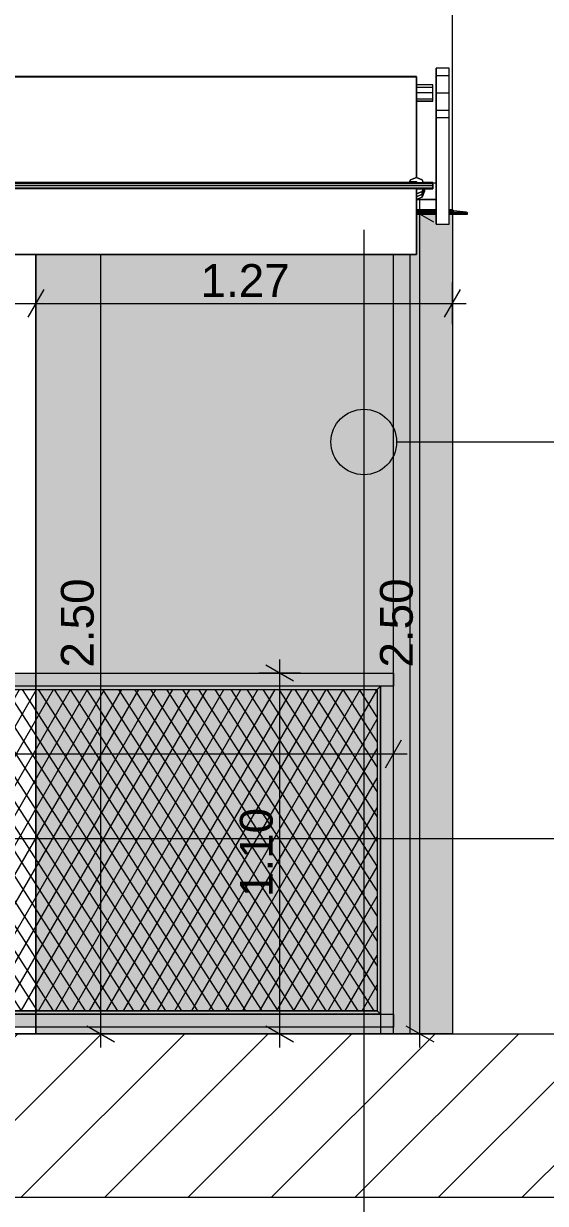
# Model space of a CAD drawing. Header units: millimetres. Extents: x 475616349 to 476941521, y 4620115302 to 4621446928.
# Drawn here: x 476752554 to 476754145, y 4620519103 to 4620522702 of the extents above; entities that cross this region are included whole.
import ezdxf

# ---------------------------------------------------------------- set-up
doc = ezdxf.new("R2010")
doc.units = ezdxf.units.MM
doc.header["$MEASUREMENT"] = 0
doc.set_wipeout_variables(frame=1)
doc.linetypes.add('Wipeout_Contour', pattern=[1000, 0, -1000])
for name, color, linetype, lineweight in [('2D Drafting - General_Pen_No__7_Pen_No__250', 7, 'Continuous', 0), ('2D Drafting - General_Pen_No__7_Pen_No__7', 7, 'Continuous', 0), ('New_2D Drafting - General_Pen_No__30_Pen_No__9_Pen_No__9_Pen_No__253', 252, 'Continuous', 0), ('New_2D Drafting - General_Pen_No__30_Pen_No__9_Pen_No__9_Pen_No__255', 255, 'Continuous', 0), ('New_2D Drafting - General_Pen_No__30_Pen_No__9_Pen_No__9_Pen_No__7', 7, 'Continuous', 0), ('New_2D Drafting - General_Pen_No__4', 7, 'Continuous', 0), ('New_2D Drafting - General_Pen_No__7', 7, 'Continuous', 0), ('New_Interior - Furniture _Pen_No__250', 7, 'Continuous', 0), ('New_zoma_Pen_No__4', 7, 'Continuous', 0), ('New_zoma_Pen_No__7', 7, 'Continuous', 0), ('Structural - Bearing_Pen_No__250', 7, 'Continuous', 0), ('zoma_Pen_No__142', 142, 'Continuous', 0), ('zoma_Pen_No__5_Pen_No__142', 142, 'Continuous', 0), ('zoma_Pen_No__5_Pen_No__5_Pen_No__142', 142, 'Continuous', 0)]:
    doc.layers.add(name, color=color, linetype=linetype, lineweight=lineweight)
for name, color, linetype in [('New_Interior - Furniture', 7, 'Continuous'), ('New_zoma', 7, 'Continuous'), ('zoma', 7, 'Continuous'), ('zoma_Pen_No__5', 7, 'Continuous')]:
    doc.layers.add(name, color=color, linetype=linetype)
doc.styles.add('GENERATED_STYLE_1', font='arial.ttf')
doc.styles.add('GENERATED_STYLE_2', font='arial.ttf')
doc.dimstyles.new('GENERATED_STYLE__1', dxfattribs={"dimtxt": 200, "dimasz": 64.421331, "dimexe": 0.18, "dimexo": 3, "dimgap": 0.09, "dimtad": 1, "dimtih": 1, "dimtoh": 1, "dimlfac": 0.001, "dimzin": 0, "dimdsep": 46, "dimtxsty": 'GENERATED_STYLE_2', "dimblk": 'ARROWHEAD_2', "dimblk1": 'ARROWHEAD_2', "dimblk2": 'ARROWHEAD_2', "dimcen": 0.09, "dimclrd": 142, "dimclre": 142, "dimclrt": 142, "dimadec": 0, "dimazin": 0, "dimtfac": 1, "dimtdec": 4, "dimtmove": 0, "dimatfit": 3, "dimfxl": 1, "dimtolj": 1, "dimtzin": 0, "dimarcsym": 0})
doc.dimstyles.new('GENERATED_STYLE__18', dxfattribs={"dimtxt": 100, "dimasz": 64.421331, "dimexe": 0.18, "dimexo": 3, "dimgap": 0.09, "dimtad": 1, "dimtih": 1, "dimtoh": 1, "dimlfac": 0.001, "dimzin": 0, "dimdsep": 46, "dimtxsty": 'GENERATED_STYLE_1', "dimblk": 'ARROWHEAD_2', "dimblk1": 'ARROWHEAD_2', "dimblk2": 'ARROWHEAD_2', "dimcen": 0.09, "dimclrd": 7, "dimclre": 7, "dimclrt": 7, "dimadec": 0, "dimazin": 0, "dimtfac": 1, "dimtdec": 4, "dimtmove": 0, "dimatfit": 3, "dimfxl": 1, "dimtolj": 1, "dimtzin": 0, "dimarcsym": 0})
doc.dimstyles.new('GENERATED_STYLE__19', dxfattribs={"dimtxt": 100, "dimasz": 64.421331, "dimexe": 0.18, "dimexo": 3, "dimgap": 0.09, "dimtad": 1, "dimlfac": 0.001, "dimzin": 0, "dimdsep": 46, "dimtxsty": 'GENERATED_STYLE_1', "dimblk": 'ARROWHEAD_2', "dimblk1": 'ARROWHEAD_2', "dimblk2": 'ARROWHEAD_2', "dimcen": 0.09, "dimclrd": 7, "dimclre": 7, "dimclrt": 7, "dimadec": 0, "dimazin": 0, "dimtfac": 1, "dimtdec": 4, "dimtmove": 0, "dimatfit": 3, "dimfxl": 1, "dimtolj": 1, "dimtzin": 0, "dimarcsym": 0})

# ---------------------------------------------------------------- blocks, each defined once
blk = doc.blocks.new('*D205', base_point=(476577134.1, 4620325125.7))
at = {"layer": 'zoma_Pen_No__142', "color": 142, "linetype": 'Continuous', "lineweight": 0, "transparency": 16777216}
for p, q in [((476746692, 4620517278.6), (476746692, 4620517405.8)), ((476753591.7, 4620517278.6), (476753591.7, 4620517405.8)), ((476746716.5, 4620517384.6), (476746667.6, 4620517299.8)), ((476753567.2, 4620517299.8), (476753616.1, 4620517384.6)), ((476746692, 4620517342.2), (476753591.7, 4620517342.2)), ((476753591.7, 4620517342.2), (476753633.1, 4620517342.2))]:
    blk.add_line(p, q, dxfattribs=at)
at = {"layer": 'zoma_Pen_No__142', "color": 142, "lineweight": 0, "transparency": 16777216, "insert": (476749875.8, 4620517382.2), "char_height": 200, "attachment_point": 7, "style": 'GENERATED_STYLE_2'}
blk.add_mtext('\\A1;{\\pql;\\fArial CYR|b0|i0|c204|p34;6.90}', dxfattribs=at)
blk = doc.blocks.new('ARROWHEAD_2')
at = {"color": 0, "linetype": 'Continuous', "lineweight": 0}
for p, q in [((-0.378, -0.655), (0.378, 0.655)), ((0, 0), (-1, 0))]:
    blk.add_line(p, q, dxfattribs=at)
blk = doc.blocks.new('*D242', base_point=(476577134.1, 4620325125.7))
at = {"layer": 'zoma_Pen_No__142', "color": 142, "linetype": 'Continuous', "lineweight": 0, "transparency": 16777216}
for p, q in [((476746916.5, 4620517760.5), (476746867.6, 4620517675.7)), ((476746892, 4620517654.5), (476746892, 4620517781.6)), ((476753416.5, 4620517760.5), (476753367.6, 4620517675.7)), ((476753392, 4620517654.5), (476753392, 4620517781.6)), ((476746892, 4620517718.1), (476753392, 4620517718.1))]:
    blk.add_line(p, q, dxfattribs=at)
at = {"layer": 'zoma_Pen_No__142', "color": 142, "lineweight": 0, "transparency": 16777216, "char_height": 200, "attachment_point": 7, "style": 'GENERATED_STYLE_2'}
for s, insert in [('\\A1;{\\pql;\\fArial CYR|b0|i0|c204|p34;6.50}', (476749876, 4620517758.1)), ('\\A1;{\\pql;\\fArial CYR|b0|i0|c204|p34;0.40}', (476752835.4, 4620517758.1))]:
    blk.add_mtext(s, dxfattribs=dict(at, insert=insert))
blk = doc.blocks.new('*D243', base_point=(476577134.1, 4620325125.7))
at = {"layer": 'zoma_Pen_No__142', "color": 142, "linetype": 'Continuous', "lineweight": 0, "transparency": 16777216}
for p, q in [((476753416.5, 4620517760.5), (476753367.6, 4620517675.7)), ((476753392, 4620517654.5), (476753392, 4620517781.6)), ((476753767.6, 4620517675.7), (476753816.5, 4620517760.5)), ((476753792, 4620517654.5), (476753792, 4620517781.6)), ((476753392, 4620517718.1), (476753792, 4620517718.1)), ((476753792, 4620517718.1), (476753833.5, 4620517718.1))]:
    blk.add_line(p, q, dxfattribs=at)
blk = doc.blocks.new('*D1017', base_point=(476577134.1, 4620325125.7))
at = {"layer": 'New_zoma_Pen_No__4', "color": 7, "linetype": 'Continuous', "lineweight": 0, "transparency": 16777216}
for p, q in [((476753762.4, 4620522120.4), (476753762.4, 4620522161.9)), ((476753826, 4620522120.4), (476753698.8, 4620522120.4)), ((476753804.8, 4620522095.9), (476753720, 4620522144.9)), ((476753762.4, 4620519620.4), (476753762.4, 4620522120.4)), ((476753720, 4620519644.8), (476753804.8, 4620519595.9)), ((476753826, 4620519620.4), (476753698.8, 4620519620.4)), ((476753762.4, 4620519578.9), (476753762.4, 4620519620.4))]:
    blk.add_line(p, q, dxfattribs=at)
at = {"layer": 'New_zoma_Pen_No__7', "color": 7, "lineweight": 0, "transparency": 16777216, "insert": (476753742.4, 4620520737.4), "char_height": 100, "attachment_point": 7, "rotation": 90, "style": 'GENERATED_STYLE_1'}
blk.add_mtext('\\A1;{\\pql;\\fArial|b0|i0|c0|p34;2.50}', dxfattribs=at)
blk = doc.blocks.new('*D1018', base_point=(476577134.1, 4620325125.7))
at = {"layer": 'New_zoma_Pen_No__4', "color": 7, "linetype": 'Continuous', "lineweight": 0, "transparency": 16777216}
for p, q in [((476752789.6, 4620522120.4), (476752789.6, 4620522161.9)), ((476752853.1, 4620522120.4), (476752726, 4620522120.4)), ((476752831.9, 4620522095.9), (476752747.2, 4620522144.9)), ((476752789.6, 4620519620.3), (476752789.6, 4620522120.4)), ((476752747.2, 4620519644.7), (476752831.9, 4620519595.8)), ((476752853.1, 4620519620.3), (476752726, 4620519620.3)), ((476752789.6, 4620519578.8), (476752789.6, 4620519620.3))]:
    blk.add_line(p, q, dxfattribs=at)
at = {"layer": 'New_zoma_Pen_No__7', "color": 7, "lineweight": 0, "transparency": 16777216, "insert": (476752769.6, 4620520737.3), "char_height": 100, "attachment_point": 7, "rotation": 89.9998, "style": 'GENERATED_STYLE_1'}
blk.add_mtext('\\A1;{\\pql;\\fArial|b0|i0|c0|p34;2.50}', dxfattribs=at)
blk = doc.blocks.new('*D1053', base_point=(476577134.1, 4620325125.7))
at = {"layer": 'New_zoma_Pen_No__4', "color": 7, "linetype": 'Continuous', "lineweight": 0, "transparency": 16777216}
for p, q in [((476750991.6, 4620521784.5), (476750991.6, 4620521911.6)), ((476752591.6, 4620521784.5), (476752591.6, 4620521911.6)), ((476751016.1, 4620521890.4), (476750967.1, 4620521805.7)), ((476752616.1, 4620521890.4), (476752567.1, 4620521805.7)), ((476750991.6, 4620521848), (476752591.6, 4620521848))]:
    blk.add_line(p, q, dxfattribs=at)
at = {"layer": 'New_zoma_Pen_No__7', "color": 7, "lineweight": 0, "transparency": 16777216, "insert": (476751658.6, 4620521868), "char_height": 100, "attachment_point": 7, "style": 'GENERATED_STYLE_1'}
blk.add_mtext('\\A1;{\\pql;\\fArial|b0|i0|c0|p34;1.60}', dxfattribs=at)
blk = doc.blocks.new('*D1054', base_point=(476577134.1, 4620325125.7))
at = {"layer": 'New_zoma_Pen_No__4', "color": 7, "linetype": 'Continuous', "lineweight": 0, "transparency": 16777216}
for p, q in [((476752591.6, 4620521784.5), (476752591.6, 4620521911.6)), ((476753862.2, 4620521784.5), (476753862.2, 4620521911.6)), ((476752616.1, 4620521890.4), (476752567.1, 4620521805.7)), ((476753837.7, 4620521805.7), (476753886.7, 4620521890.4)), ((476752591.6, 4620521848), (476753862.2, 4620521848)), ((476753862.2, 4620521848), (476753903.6, 4620521848))]:
    blk.add_line(p, q, dxfattribs=at)
at = {"layer": 'New_zoma_Pen_No__7', "color": 7, "lineweight": 0, "transparency": 16777216, "insert": (476753093.9, 4620521868), "char_height": 100, "attachment_point": 7, "style": 'GENERATED_STYLE_1'}
blk.add_mtext('\\A1;{\\pql;\\fArial|b0|i0|c0|p34;1.27}', dxfattribs=at)
blk = doc.blocks.new('Line_61', base_point=(476740820.3, 4620520216.4))
at = {"layer": 'zoma_Pen_No__5_Pen_No__142', "color": 142, "linetype": 'Continuous', "lineweight": 0}
blk.add_line((476740920.3, 4620520216.4), (476762940.3, 4620520216.4), dxfattribs=at)
blk = doc.blocks.new('Line_64', base_point=(476753591.7, 4620521425.5))
at = {"layer": 'zoma_Pen_No__5_Pen_No__142', "linetype": 'Continuous', "lineweight": 0}
blk.add_hatch(color=142, dxfattribs=at).paths.add_polyline_path([(476753491.7, 4620521425.5), (476753499.3, 4620521387.2), (476753521, 4620521354.8), (476753553.4, 4620521333.1), (476753591.7, 4620521325.5), (476753629.9, 4620521333.1), (476753662.4, 4620521354.8), (476753684.1, 4620521387.2), (476753691.7, 4620521425.5), (476753684.1, 4620521463.7), (476753662.4, 4620521496.2), (476753629.9, 4620521517.9), (476753591.7, 4620521525.5), (476753553.4, 4620521517.9), (476753521, 4620521496.2), (476753499.3, 4620521463.7)])
at = {"layer": 'zoma_Pen_No__5_Pen_No__142', "color": 142, "linetype": 'Continuous', "lineweight": 0}
blk.add_line((476753691.7, 4620521425.5), (476762910.6, 4620521425.5), dxfattribs=at)
blk.add_circle((476753591.7, 4620521425.5), 100, dxfattribs=at)
blk = doc.blocks.new('*D2215', base_point=(476577134.1, 4620325125.7))
at = {"layer": 'New_zoma_Pen_No__4', "color": 7, "linetype": 'Continuous', "lineweight": 0, "transparency": 16777216}
for p, q in [((476753377.6, 4620520695.9), (476753292.8, 4620520744.8)), ((476753335.2, 4620520720.4), (476753335.2, 4620520761.8)), ((476753398.8, 4620520720.4), (476753271.6, 4620520720.4)), ((476753335.2, 4620519620.4), (476753335.2, 4620520720.4)), ((476753292.8, 4620519644.8), (476753377.6, 4620519595.9)), ((476753398.8, 4620519620.4), (476753271.6, 4620519620.4)), ((476753335.2, 4620519578.9), (476753335.2, 4620519620.4))]:
    blk.add_line(p, q, dxfattribs=at)
at = {"layer": 'New_zoma_Pen_No__7', "color": 7, "lineweight": 0, "transparency": 16777216, "insert": (476753315.2, 4620520037.3), "char_height": 100, "attachment_point": 7, "rotation": 90, "style": 'GENERATED_STYLE_1'}
blk.add_mtext('\\A1;{\\pql;\\fArial|b0|i0|c0|p34;1.10}', dxfattribs=at)
blk = doc.blocks.new('*D2236', base_point=(476577134.1, 4620325125.7))
at = {"layer": 'New_zoma_Pen_No__4', "color": 7, "linetype": 'Continuous', "lineweight": 0, "transparency": 16777216}
for p, q in [((476746942.4, 4620520410.6), (476746942.4, 4620520537.7)), ((476753682.3, 4620520410.6), (476753682.3, 4620520537.7)), ((476746966.9, 4620520516.5), (476746917.9, 4620520431.8)), ((476753657.9, 4620520431.8), (476753706.8, 4620520516.5)), ((476746900.9, 4620520474.1), (476746942.4, 4620520474.1)), ((476746942.4, 4620520474.1), (476753682.3, 4620520474.1)), ((476753682.3, 4620520474.1), (476753723.8, 4620520474.1))]:
    blk.add_line(p, q, dxfattribs=at)
at = {"layer": 'New_zoma_Pen_No__7', "color": 7, "lineweight": 0, "transparency": 16777216, "insert": (476750179.3, 4620520494.1), "char_height": 100, "attachment_point": 7, "style": 'GENERATED_STYLE_1'}
blk.add_mtext('\\A1;{\\pql;\\fArial|b0|i0|c0|p34;6.74}', dxfattribs=at)
blk = doc.blocks.new('*D2253', base_point=(476577134.1, 4620325125.7))
at = {"layer": 'New_zoma_Pen_No__4', "color": 7, "linetype": 'Continuous', "lineweight": 0, "transparency": 16777216}
for p, q in [((476751016.9, 4620528312.4), (476750968, 4620528227.7)), ((476750992.4, 4620528206.5), (476750992.4, 4620528333.6)), ((476752616.9, 4620528312.4), (476752568, 4620528227.7)), ((476752592.4, 4620528206.5), (476752592.4, 4620528333.6)), ((476750992.4, 4620528270), (476752592.4, 4620528270))]:
    blk.add_line(p, q, dxfattribs=at)
at = {"layer": 'New_zoma_Pen_No__7', "color": 7, "lineweight": 0, "transparency": 16777216, "insert": (476751659.4, 4620528290), "char_height": 100, "attachment_point": 7, "style": 'GENERATED_STYLE_1'}
blk.add_mtext('\\A1;{\\pql;\\fArial|b0|i0|c0|p34;1.60}', dxfattribs=at)
blk = doc.blocks.new('*D2254', base_point=(476577134.1, 4620325125.7))
at = {"layer": 'New_zoma_Pen_No__4', "color": 7, "linetype": 'Continuous', "lineweight": 0, "transparency": 16777216}
for p, q in [((476752616.9, 4620528312.4), (476752568, 4620528227.7)), ((476752592.4, 4620528206.5), (476752592.4, 4620528333.6)), ((476753837.3, 4620528227.7), (476753886.2, 4620528312.4)), ((476753861.7, 4620528206.5), (476753861.7, 4620528333.6)), ((476752592.4, 4620528270), (476753861.7, 4620528270)), ((476753861.7, 4620528270), (476753903.2, 4620528270))]:
    blk.add_line(p, q, dxfattribs=at)
at = {"layer": 'New_zoma_Pen_No__7', "color": 7, "lineweight": 0, "transparency": 16777216, "insert": (476753094.1, 4620528290), "char_height": 100, "attachment_point": 7, "style": 'GENERATED_STYLE_1'}
blk.add_mtext('\\A1;{\\pql;\\fArial|b0|i0|c0|p34;1.27}', dxfattribs=at)
blk = doc.blocks.new('*D2256', base_point=(476577134.1, 4620325125.7))
at = {"layer": 'New_zoma_Pen_No__4', "color": 7, "linetype": 'Continuous', "lineweight": 0, "transparency": 16777216}
for p, q in [((476751016.9, 4620525112.4), (476750968, 4620525027.7)), ((476750992.4, 4620525006.5), (476750992.4, 4620525133.6)), ((476752616.9, 4620525112.4), (476752568, 4620525027.7)), ((476752592.4, 4620525006.5), (476752592.4, 4620525133.6)), ((476750992.4, 4620525070), (476752592.4, 4620525070))]:
    blk.add_line(p, q, dxfattribs=at)
at = {"layer": 'New_zoma_Pen_No__7', "color": 7, "lineweight": 0, "transparency": 16777216, "insert": (476751659.4, 4620525090), "char_height": 100, "attachment_point": 7, "style": 'GENERATED_STYLE_1'}
blk.add_mtext('\\A1;{\\pql;\\fArial|b0|i0|c0|p34;1.60}', dxfattribs=at)
blk = doc.blocks.new('*D2257', base_point=(476577134.1, 4620325125.7))
at = {"layer": 'New_zoma_Pen_No__4', "color": 7, "linetype": 'Continuous', "lineweight": 0, "transparency": 16777216}
for p, q in [((476752616.9, 4620525112.4), (476752568, 4620525027.7)), ((476752592.4, 4620525006.5), (476752592.4, 4620525133.6)), ((476753837.3, 4620525027.7), (476753886.2, 4620525112.4)), ((476753861.7, 4620525006.5), (476753861.7, 4620525133.6)), ((476752592.4, 4620525070), (476753861.7, 4620525070)), ((476753861.7, 4620525070), (476753903.2, 4620525070))]:
    blk.add_line(p, q, dxfattribs=at)
at = {"layer": 'New_zoma_Pen_No__7', "color": 7, "lineweight": 0, "transparency": 16777216, "insert": (476753094.1, 4620525090), "char_height": 100, "attachment_point": 7, "style": 'GENERATED_STYLE_1'}
blk.add_mtext('\\A1;{\\pql;\\fArial|b0|i0|c0|p34;1.27}', dxfattribs=at)

msp = doc.modelspace()

# ---------------------------------------------------------------- hatches: boundary and pattern name
at = {"layer": '2D Drafting - General_Pen_No__7_Pen_No__7', "linetype": 'Continuous', "lineweight": 0}
h = msp.add_hatch(dxfattribs=at)
h.set_pattern_fill('MASONRY_BLOCK', style=0, pattern_type=2)
h.set_pattern_definition([(45, (476577134.07, 4620325125.74), (-127.27922, 127.27922), [])])
h.paths.add_polyline_path([(476705351.994, 4620519120.365), (476705351.994, 4620519620.361), (476763676.321, 4620519620.365), (476763676.321, 4620519120.365)])
at = {"layer": 'New_2D Drafting - General_Pen_No__30_Pen_No__9_Pen_No__9_Pen_No__253', "linetype": 'Continuous', "lineweight": 0}
msp.add_hatch(color=252, dxfattribs=at).paths.add_polyline_path([(476753861.751, 4620522120.412), (476753861.751, 4620519620.364), (476752592.108, 4620519620.364), (476752592.044, 4620522120.412)])
at = {"layer": 'New_2D Drafting - General_Pen_No__30_Pen_No__9_Pen_No__9_Pen_No__255', "linetype": 'Continuous', "lineweight": 0}
for points in [[(476753732.34, 4620522120.412), (476753732.34, 4620519620.364), (476753682.34, 4620519620.364), (476753682.34, 4620522120.412)], [(476746942.386, 4620520720.358), (476753682.34, 4620520720.358), (476753682.34, 4620520680.358), (476746942.386, 4620520680.358)], [(476753632.34, 4620520670.358), (476753642.34, 4620520680.358), (476751997.34, 4620520680.358), (476752007.34, 4620520670.358)], [(476753642.34, 4620520680.358), (476753632.34, 4620520670.358), (476753632.34, 4620519690.33), (476753642.34, 4620519680.33)], [(476753642.34, 4620519620.364), (476753682.34, 4620519620.364), (476753682.34, 4620520680.358), (476753642.34, 4620520680.358)], [(476746942.386, 4620519680.356), (476753682.34, 4620519680.356), (476753682.34, 4620519640.356), (476746942.386, 4620519640.356)], [(476753632.34, 4620519690.33), (476753642.34, 4620519680.33), (476751997.34, 4620519680.33), (476752007.34, 4620519690.33)]]:
    msp.add_hatch(color=255, dxfattribs=at).paths.add_polyline_path(points)
at = {"layer": 'New_2D Drafting - General_Pen_No__7', "linetype": 'Continuous', "lineweight": 0}
h = msp.add_hatch(dxfattribs=at)
h.set_pattern_fill('BATT_INSULATION', style=0, pattern_type=2)
h.set_pattern_definition([(60, (476577134.07, 4620325125.74), (-38.971143, 22.5), []), (122.833095, (476577134.07, 4620325125.74), (36.8060797, 18.75), [])])
h.paths.add_polyline_path([(476752007.34, 4620520670.358), (476753632.34, 4620520670.358), (476753632.34, 4620519690.33), (476752007.34, 4620519690.33)])

# ---------------------------------------------------------------- linework, layer by layer
at = {"layer": '2D Drafting - General_Pen_No__7_Pen_No__250', "color": 7, "linetype": 'Continuous', "lineweight": 0, "flags": 128}
msp.add_lwpolyline([(476705351.994, 4620519120.365), (476705351.994, 4620519620.361), (476763676.321, 4620519620.365), (476763676.321, 4620519120.365)], close=True, dxfattribs=at)
at = {"layer": '2D Drafting - General_Pen_No__7_Pen_No__7', "color": 7, "linetype": 'Continuous', "lineweight": 0, "flags": 128}
for points in [[(476752587.475, 4620519620.406), (476750991.591, 4620519620.412), (476750991.6, 4620522120.412), (476752591.6, 4620522120.406)], [(476752591.6, 4620522120.406), (476752591.591, 4620519620.406), (476752587.475, 4620519620.406)]]:
    msp.add_lwpolyline(points, dxfattribs=at)
at = {"layer": 'New_2D Drafting - General_Pen_No__30_Pen_No__9_Pen_No__9_Pen_No__7', "color": 7, "linetype": 'Continuous', "lineweight": 0, "flags": 128}
for points in [[(476753861.751, 4620522120.412), (476753861.751, 4620519620.364), (476752592.108, 4620519620.364), (476752592.044, 4620522120.412)], [(476753732.34, 4620522120.412), (476753732.34, 4620519620.364), (476753682.34, 4620519620.364), (476753682.34, 4620522120.412)], [(476746942.386, 4620520720.358), (476753682.34, 4620520720.358), (476753682.34, 4620520680.358), (476746942.386, 4620520680.358)], [(476753632.34, 4620520670.358), (476753642.34, 4620520680.358), (476751997.34, 4620520680.358), (476752007.34, 4620520670.358)], [(476753642.34, 4620520680.358), (476753632.34, 4620520670.358), (476753632.34, 4620519690.33), (476753642.34, 4620519680.33)], [(476753642.34, 4620519620.364), (476753682.34, 4620519620.364), (476753682.34, 4620520680.358), (476753642.34, 4620520680.358)], [(476746942.386, 4620519680.356), (476753682.34, 4620519680.356), (476753682.34, 4620519640.356), (476746942.386, 4620519640.356)], [(476753632.34, 4620519690.33), (476753642.34, 4620519680.33), (476751997.34, 4620519680.33), (476752007.34, 4620519690.33)]]:
    msp.add_lwpolyline(points, close=True, dxfattribs=at)
at = {"layer": 'New_2D Drafting - General_Pen_No__4', "color": 7, "linetype": 'Continuous', "lineweight": 0, "flags": 128}
msp.add_lwpolyline([(476752007.34, 4620520670.358), (476753632.34, 4620520670.358), (476753632.34, 4620519690.33), (476752007.34, 4620519690.33)], close=True, dxfattribs=at)
at = {"layer": 'Structural - Bearing_Pen_No__250', "color": 7, "linetype": 'Continuous', "lineweight": 0}
for p, q in [((476753861.751, 4620522134.826), (476753861.751, 4620522806.011)), ((476750245.559, 4620522122.907), (476753908.077, 4620522122.907)), ((476750245.559, 4620522120.412), (476753908.077, 4620522120.412)), ((476750250.021, 4620522126.862), (476753903.614, 4620522126.862)), ((476750287.422, 4620522130.852), (476753866.213, 4620522130.852)), ((476750291.869, 4620522134.807), (476753861.751, 4620522134.807)), ((476753862.15, 4620522133.276), (476753861.751, 4620522134.807)), ((476753863.288, 4620522131.978), (476753862.15, 4620522133.276)), ((476753864.991, 4620522131.111), (476753863.288, 4620522131.978)), ((476753866.213, 4620522130.852), (476753864.991, 4620522131.111)), ((476753903.614, 4620522126.862), (476753866.213, 4620522130.852)), ((476753904.836, 4620522126.602), (476753903.614, 4620522126.862)), ((476753906.539, 4620522125.735), (476753904.836, 4620522126.602)), ((476753907.677, 4620522124.438), (476753906.539, 4620522125.735)), ((476753908.077, 4620522122.907), (476753907.677, 4620522124.438)), ((476753908.077, 4620522120.412), (476753908.077, 4620522122.907))]:
    msp.add_line(p, q, dxfattribs=at)

# ---------------------------------------------------------------- block references
at = {"layer": 'zoma_Pen_No__5', "color": 142, "linetype": 'Continuous', "lineweight": 0}
for name, p in [('Line_64', (476753591.674, 4620521425.469)), ('Line_61', (476740820.28, 4620520216.396))]:
    msp.add_blockref(name, p, dxfattribs=at)

# ---------------------------------------------------------------- dimensions: what is measured, and where the dimension line sits
at = {"layer": 'New_zoma', "color": 7, "linetype": 'Continuous', "lineweight": 0}
for base, p1, p2, angle, picture, middle, turn in [((476753762.406, 4620522120.412), (476711921.966, 4620519620.364), (476718841.702, 4620522120.412), 90, '*D1017', (476753692.406, 4620520867.241), 90), ((476752789.565, 4620522120.406), (476713192.496, 4620519620.406), (476752591.6, 4620522120.406), 89.999803, '*D1018', (476752719.561, 4620520867.191), 89.999803), ((476753335.209, 4620520720.358), (476712101.748, 4620519620.364), (476712101.748, 4620520720.358), 90, '*D2215', (476753265.209, 4620520167.214), 90)]:
    dim = msp.add_linear_dim(base=base, p1=p1, p2=p2, angle=angle, dimstyle='GENERATED_STYLE__19', dxfattribs=at)
    dim.commit()
    dim.dimension.update_dxf_attribs({"geometry": picture, "text_midpoint": middle, "dimtype": 160, "text_rotation": turn})
for base, p1, p2, picture, middle in [((476753862.185, 4620521848.045), (476752591.599, 4620521848.045), (476753862.185, 4620522120.412), '*D1054', (476753223.746, 4620521918.045)), ((476752591.599, 4620521848.045), (476750991.6, 4620521997.364), (476752591.599, 4620521848.045), '*D1053', (476751788.453, 4620521918.045)), ((476753682.34, 4620520474.149), (476746942.386, 4620520720.358), (476753682.34, 4620520474.149), '*D2236', (476750309.216, 4620520544.149))]:
    dim = msp.add_linear_dim(base=base, p1=p1, p2=p2, dimstyle='GENERATED_STYLE__18', dxfattribs=at)
    dim.commit()
    dim.dimension.update_dxf_attribs({"geometry": picture, "text_midpoint": middle, "dimtype": 160})
at = {"layer": 'zoma', "color": 142, "linetype": 'Continuous', "lineweight": 0}
for base, p1, p2, picture, middle in [((476753792.044, 4620517718.074), (476753392.044, 4620522573.811), (476753792.044, 4620522624.426), '*D243', (476753095.196, 4620517858.074)), ((476753392.044, 4620517718.074), (476746892.044, 4620522544.484), (476753392.044, 4620522573.811), '*D242', (476750135.751, 4620517858.074)), ((476753591.674, 4620517342.203), (476746692.044, 4620522464.004), (476753591.674, 4620522464.004), '*D205', (476750135.566, 4620517482.203))]:
    dim = msp.add_linear_dim(base=base, p1=p1, p2=p2, dimstyle='GENERATED_STYLE__1', dxfattribs=at)
    dim.commit()
    dim.dimension.update_dxf_attribs({"geometry": picture, "text_midpoint": middle, "dimtype": 160})

# ---------------------------------------------------------------- next in the draw order: wipeouts: each hides what was drawn before it
at = {"color": 254, "linetype": 'Wipeout_Contour', "lineweight": 0, "ltscale": 18580212900.90605}
msp.add_wipeout([(476747002.35, 4620522539.686), (476753752.236, 4620522539.686), (476753752.236, 4620522540.374), (476747002.35, 4620522540.374)], dxfattribs=at).dxf.layer = 'New_Interior - Furniture'

# ---------------------------------------------------------------- next in the draw order: linework, layer by layer
at = {"layer": 'New_Interior - Furniture _Pen_No__250', "color": 7, "linetype": 'Continuous', "lineweight": 0, "flags": 128}
msp.add_lwpolyline([(476747002.35, 4620522539.686), (476753752.236, 4620522539.686), (476753752.236, 4620522540.374), (476747002.35, 4620522540.374)], close=True, dxfattribs=at)

# ---------------------------------------------------------------- next in the draw order: wipeouts: each hides what was drawn before it
at = {"color": 254, "linetype": 'Wipeout_Contour', "lineweight": 0, "ltscale": 37160425282.2728}
msp.add_wipeout([(476747002.35, 4620522217.45), (476753752.236, 4620522217.45), (476753752.236, 4620522219.916), (476753732.541, 4620522219.916), (476753734.558, 4620522224.787), (476753752.236, 4620522232.11), (476753752.236, 4620522539.686), (476747002.35, 4620522539.686)], dxfattribs=at).dxf.layer = 'New_Interior - Furniture'

# ---------------------------------------------------------------- next in the draw order: linework, layer by layer
at = {"layer": 'New_Interior - Furniture _Pen_No__250', "color": 7, "linetype": 'Continuous', "lineweight": 0}
for p, q in [((476753752.236, 4620522540.374), (476747002.35, 4620522540.374)), ((476747002.35, 4620522539.686), (476753752.236, 4620522539.686)), ((476753752.236, 4620522539.686), (476753752.236, 4620522540.374))]:
    msp.add_line(p, q, dxfattribs=at)
at = {"layer": 'New_Interior - Furniture _Pen_No__250', "color": 7, "linetype": 'Continuous', "lineweight": 0, "flags": 128}
msp.add_lwpolyline([(476747002.35, 4620522217.45), (476753752.236, 4620522217.45), (476753752.236, 4620522219.916), (476753732.541, 4620522219.916), (476753734.558, 4620522224.787), (476753752.236, 4620522232.11), (476753752.236, 4620522539.686), (476747002.35, 4620522539.686)], close=True, dxfattribs=at)

# ---------------------------------------------------------------- next in the draw order: wipeouts: each hides what was drawn before it
at = {"color": 254, "linetype": 'Wipeout_Contour', "lineweight": 0, "ltscale": 18580211606.96576}
msp.add_wipeout([(476746952.35, 4620522217.364), (476753752.236, 4620522217.364), (476753752.236, 4620522217.45), (476746952.35, 4620522217.45)], dxfattribs=at).dxf.layer = 'New_Interior - Furniture'

# ---------------------------------------------------------------- next in the draw order: linework, layer by layer
at = {"layer": 'New_Interior - Furniture _Pen_No__250', "color": 7, "linetype": 'Continuous', "lineweight": 0, "flags": 128}
msp.add_lwpolyline([(476746952.35, 4620522217.364), (476753752.236, 4620522217.364), (476753752.236, 4620522217.45), (476746952.35, 4620522217.45)], close=True, dxfattribs=at)

# ---------------------------------------------------------------- next in the draw order: wipeouts: each hides what was drawn before it
at = {"color": 254, "linetype": 'Wipeout_Contour', "lineweight": 0, "ltscale": 27870318005.39292}
msp.add_wipeout([(476746952.35, 4620522197.986), (476753752.236, 4620522197.986), (476753752.236, 4620522197.364), (476753802.236, 4620522197.364), (476753802.236, 4620522200.293), (476746952.35, 4620522200.293)], dxfattribs=at).dxf.layer = 'New_Interior - Furniture'

# ---------------------------------------------------------------- next in the draw order: linework, layer by layer
at = {"layer": 'New_Interior - Furniture _Pen_No__250', "color": 7, "linetype": 'Continuous', "lineweight": 0, "flags": 128}
msp.add_lwpolyline([(476746952.35, 4620522197.986), (476753752.236, 4620522197.986), (476753752.236, 4620522197.364), (476753802.236, 4620522197.364), (476753802.236, 4620522200.293), (476746952.35, 4620522200.293)], close=True, dxfattribs=at)

# ---------------------------------------------------------------- next in the draw order: wipeouts: each hides what was drawn before it
at = {"color": 254, "linetype": 'Wipeout_Contour', "lineweight": 0, "ltscale": 18580211563.20226}
msp.add_wipeout([(476746952.35, 4620522200.293), (476753802.236, 4620522200.293), (476753802.236, 4620522207.364), (476746952.35, 4620522207.364)], dxfattribs=at).dxf.layer = 'New_Interior - Furniture'

# ---------------------------------------------------------------- next in the draw order: linework, layer by layer
at = {"layer": 'New_Interior - Furniture _Pen_No__250', "color": 7, "linetype": 'Continuous', "lineweight": 0, "flags": 128}
msp.add_lwpolyline([(476746952.35, 4620522200.293), (476753802.236, 4620522200.293), (476753802.236, 4620522207.364), (476746952.35, 4620522207.364)], close=True, dxfattribs=at)

# ---------------------------------------------------------------- next in the draw order: wipeouts: each hides what was drawn before it
at = {"color": 254, "linetype": 'Wipeout_Contour', "lineweight": 0, "ltscale": 18580211591.33716}
msp.add_wipeout([(476753802.236, 4620522214.435), (476746952.35, 4620522214.435), (476746952.35, 4620522207.364), (476753802.236, 4620522207.364)], dxfattribs=at).dxf.layer = 'New_Interior - Furniture'

# ---------------------------------------------------------------- next in the draw order: linework, layer by layer
at = {"layer": 'New_Interior - Furniture _Pen_No__250', "color": 7, "linetype": 'Continuous', "lineweight": 0, "flags": 128}
msp.add_lwpolyline([(476753802.236, 4620522214.435), (476746952.35, 4620522214.435), (476746952.35, 4620522207.364), (476753802.236, 4620522207.364)], close=True, dxfattribs=at)

# ---------------------------------------------------------------- next in the draw order: wipeouts: each hides what was drawn before it
at = {"color": 254, "linetype": 'Wipeout_Contour', "lineweight": 0, "ltscale": 27870318111.7784}
msp.add_wipeout([(476746952.35, 4620522214.435), (476753802.236, 4620522214.435), (476753802.236, 4620522217.364), (476753752.236, 4620522217.364), (476753752.236, 4620522216.743), (476746952.35, 4620522216.743)], dxfattribs=at).dxf.layer = 'New_Interior - Furniture'

# ---------------------------------------------------------------- next in the draw order: linework, layer by layer
at = {"layer": 'New_Interior - Furniture _Pen_No__250', "color": 7, "linetype": 'Continuous', "lineweight": 0, "flags": 128}
msp.add_lwpolyline([(476746952.35, 4620522214.435), (476753802.236, 4620522214.435), (476753802.236, 4620522217.364), (476753752.236, 4620522217.364), (476753752.236, 4620522216.743), (476746952.35, 4620522216.743)], close=True, dxfattribs=at)

# ---------------------------------------------------------------- next in the draw order: wipeouts: each hides what was drawn before it
at = {"color": 254, "linetype": 'Wipeout_Contour', "lineweight": 0, "ltscale": 18580213176.75666}
msp.add_wipeout([(476753812.236, 4620522090.374), (476753852.236, 4620522090.374), (476753852.236, 4620522415.374), (476753812.236, 4620522415.374)], dxfattribs=at).dxf.layer = 'New_Interior - Furniture'
at = {"color": 254, "linetype": 'Wipeout_Contour', "lineweight": 0, "ltscale": 18580211605.55876}
msp.add_wipeout([(476746952.35, 4620522216.743), (476753752.236, 4620522216.743), (476753752.236, 4620522217.364), (476746952.35, 4620522217.364)], dxfattribs=at).dxf.layer = 'New_Interior - Furniture'
at = {"color": 254, "linetype": 'Wipeout_Contour', "lineweight": 0, "ltscale": 23225266117.88432}
msp.add_wipeout([(476753769.914, 4620522181.066), (476753769.914, 4620522172.698), (476753777.236, 4620522190.375), (476753777.236, 4620522197.364), (476753776.665, 4620522197.364)], dxfattribs=at).dxf.layer = 'New_Interior - Furniture'

# ---------------------------------------------------------------- next in the draw order: linework, layer by layer
at = {"layer": 'New_Interior - Furniture _Pen_No__250', "color": 7, "linetype": 'Continuous', "lineweight": 0}
msp.add_line((476753812.236, 4620522090.374), (476753852.236, 4620522090.374), dxfattribs=at)
at = {"layer": 'New_Interior - Furniture _Pen_No__250', "color": 7, "linetype": 'Continuous', "lineweight": 0, "flags": 128}
for points in [[(476753812.236, 4620522090.374), (476753852.236, 4620522090.374), (476753852.236, 4620522415.374), (476753812.236, 4620522415.374)], [(476746952.35, 4620522216.743), (476753752.236, 4620522216.743), (476753752.236, 4620522217.364), (476746952.35, 4620522217.364)], [(476753769.914, 4620522181.066), (476753769.914, 4620522172.698), (476753777.236, 4620522190.375), (476753777.236, 4620522197.364), (476753776.665, 4620522197.364)]]:
    msp.add_lwpolyline(points, close=True, dxfattribs=at)

# ---------------------------------------------------------------- next in the draw order: wipeouts: each hides what was drawn before it
at = {"color": 254, "linetype": 'Wipeout_Contour', "lineweight": 0, "ltscale": 18580213867.0259}
msp.add_wipeout([(476753812.236, 4620522415.374), (476753852.236, 4620522415.374), (476753852.236, 4620522437.341), (476753812.236, 4620522437.341)], dxfattribs=at).dxf.layer = 'New_Interior - Furniture'
at = {"color": 254, "linetype": 'Wipeout_Contour', "lineweight": 0, "ltscale": 18580212830.61154}
msp.add_wipeout([(476753752.236, 4620522165.376), (476753769.914, 4620522172.698), (476753769.914, 4620522181.066), (476753752.236, 4620522173.744)], dxfattribs=at).dxf.layer = 'New_Interior - Furniture'

# ---------------------------------------------------------------- next in the draw order: linework, layer by layer
at = {"layer": 'New_Interior - Furniture _Pen_No__250', "color": 7, "linetype": 'Continuous', "lineweight": 0}
for p in [(476753812.236, 4620522415.374), (476753852.236, 4620522090.374)]:
    msp.add_line(p, (476753852.236, 4620522415.374), dxfattribs=at)
at = {"layer": 'New_Interior - Furniture _Pen_No__250', "color": 7, "linetype": 'Continuous', "lineweight": 0, "flags": 128}
for points in [[(476753812.236, 4620522415.374), (476753852.236, 4620522415.374), (476753852.236, 4620522437.341), (476753812.236, 4620522437.341)], [(476753752.236, 4620522165.376), (476753769.914, 4620522172.698), (476753769.914, 4620522181.066), (476753752.236, 4620522173.744)]]:
    msp.add_lwpolyline(points, close=True, dxfattribs=at)

# ---------------------------------------------------------------- next in the draw order: wipeouts: each hides what was drawn before it
at = {"color": 254, "linetype": 'Wipeout_Contour', "lineweight": 0, "ltscale": 18580214016.23374}
msp.add_wipeout([(476753812.236, 4620522437.341), (476753852.236, 4620522437.341), (476753852.236, 4620522490.374), (476753812.236, 4620522490.374)], dxfattribs=at).dxf.layer = 'New_Interior - Furniture'
at = {"color": 254, "linetype": 'Wipeout_Contour', "lineweight": 0, "ltscale": 18580212907.79551}
msp.add_wipeout([(476753769.914, 4620522189.434), (476753769.914, 4620522181.066), (476753776.665, 4620522197.364), (476753773.199, 4620522197.364)], dxfattribs=at).dxf.layer = 'New_Interior - Furniture'

# ---------------------------------------------------------------- next in the draw order: linework, layer by layer
at = {"layer": 'New_Interior - Furniture _Pen_No__250', "color": 7, "linetype": 'Continuous', "lineweight": 0}
for p, q in [((476753812.236, 4620522415.374), (476753812.236, 4620522437.341)), ((476753852.236, 4620522415.374), (476753852.236, 4620522437.341))]:
    msp.add_line(p, q, dxfattribs=at)
at = {"layer": 'New_Interior - Furniture _Pen_No__250', "color": 7, "linetype": 'Continuous', "lineweight": 0, "flags": 128}
for points in [[(476753812.236, 4620522437.341), (476753852.236, 4620522437.341), (476753852.236, 4620522490.374), (476753812.236, 4620522490.374)], [(476753769.914, 4620522189.434), (476753769.914, 4620522181.066), (476753776.665, 4620522197.364), (476753773.199, 4620522197.364)]]:
    msp.add_lwpolyline(points, close=True, dxfattribs=at)

# ---------------------------------------------------------------- next in the draw order: wipeouts: each hides what was drawn before it
at = {"color": 254, "linetype": 'Wipeout_Contour', "lineweight": 0, "ltscale": 18580214227.24548}
msp.add_wipeout([(476753812.236, 4620522490.374), (476753852.236, 4620522490.374), (476753852.236, 4620522543.407), (476753812.236, 4620522543.407)], dxfattribs=at).dxf.layer = 'New_Interior - Furniture'
at = {"color": 254, "linetype": 'Wipeout_Contour', "lineweight": 0, "ltscale": 18580212863.90553}
msp.add_wipeout([(476753752.236, 4620522173.744), (476753769.914, 4620522181.066), (476753769.914, 4620522189.434), (476753752.236, 4620522182.112)], dxfattribs=at).dxf.layer = 'New_Interior - Furniture'

# ---------------------------------------------------------------- next in the draw order: linework, layer by layer
at = {"layer": 'New_Interior - Furniture _Pen_No__250', "color": 7, "linetype": 'Continuous', "lineweight": 0}
msp.add_line((476753852.236, 4620522437.341), (476753852.236, 4620522490.374), dxfattribs=at)
at = {"layer": 'New_Interior - Furniture _Pen_No__250', "color": 7, "linetype": 'Continuous', "lineweight": 0, "flags": 128}
for points in [[(476753812.236, 4620522490.374), (476753852.236, 4620522490.374), (476753852.236, 4620522543.407), (476753812.236, 4620522543.407)], [(476753752.236, 4620522173.744), (476753769.914, 4620522181.066), (476753769.914, 4620522189.434), (476753752.236, 4620522182.112)]]:
    msp.add_lwpolyline(points, close=True, dxfattribs=at)

# ---------------------------------------------------------------- next in the draw order: wipeouts: each hides what was drawn before it
at = {"color": 254, "linetype": 'Wipeout_Contour', "lineweight": 0, "ltscale": 18580214376.45331}
msp.add_wipeout([(476753812.236, 4620522543.407), (476753852.236, 4620522543.407), (476753852.236, 4620522565.374), (476753812.236, 4620522565.374)], dxfattribs=at).dxf.layer = 'New_Interior - Furniture'
at = {"color": 254, "linetype": 'Wipeout_Contour', "lineweight": 0, "ltscale": 18580214134.32809}
msp.add_wipeout([(476753752.236, 4620522508.052), (476753752.236, 4620522490.374), (476753802.236, 4620522490.374), (476753802.236, 4620522508.052)], dxfattribs=at).dxf.layer = 'New_Interior - Furniture'
at = {"color": 254, "linetype": 'Wipeout_Contour', "lineweight": 0, "ltscale": 18580211140.82943}
msp.add_wipeout([(476747002.35, 4620521997.364), (476753752.236, 4620521997.364), (476753752.236, 4620522197.986), (476747002.35, 4620522197.986)], dxfattribs=at).dxf.layer = 'New_Interior - Furniture'

# ---------------------------------------------------------------- next in the draw order: linework, layer by layer
at = {"layer": 'New_Interior - Furniture _Pen_No__250', "color": 7, "linetype": 'Continuous', "lineweight": 0}
for p, q in [((476753812.236, 4620522543.407), (476753812.236, 4620522565.374)), ((476753852.236, 4620522543.407), (476753852.236, 4620522565.374)), ((476753852.236, 4620522490.374), (476753852.236, 4620522543.407)), ((476753752.236, 4620521997.364), (476747002.35, 4620521997.364))]:
    msp.add_line(p, q, dxfattribs=at)
at = {"layer": 'New_Interior - Furniture _Pen_No__250', "color": 7, "linetype": 'Continuous', "lineweight": 0, "flags": 128}
for points in [[(476753812.236, 4620522543.407), (476753852.236, 4620522543.407), (476753852.236, 4620522565.374), (476753812.236, 4620522565.374)], [(476753752.236, 4620522508.052), (476753752.236, 4620522490.374), (476753802.236, 4620522490.374), (476753802.236, 4620522508.052)], [(476747002.35, 4620521997.364), (476753752.236, 4620521997.364), (476753752.236, 4620522197.986), (476747002.35, 4620522197.986)]]:
    msp.add_lwpolyline(points, close=True, dxfattribs=at)
at = {"layer": 'zoma_Pen_No__5_Pen_No__5_Pen_No__142', "color": 142, "linetype": 'Continuous', "lineweight": 0}
msp.add_line((476753591.674, 4620522072.325), (476753591.674, 4620515789.61), dxfattribs=at)

# ---------------------------------------------------------------- next in the draw order: dimensions: what is measured, and where the dimension line sits
at = {"layer": 'New_zoma', "color": 7, "linetype": 'Continuous', "lineweight": 0}
for base, p1, p2, picture, middle in [((476752592.433, 4620528270.042), (476750992.433, 4620522120.412), (476752592.433, 4620522120.406), '*D2253', (476751789.287, 4620528340.042)), ((476752592.433, 4620525070.042), (476750992.433, 4620518920.412), (476752592.433, 4620518920.406), '*D2256', (476751789.287, 4620525140.042))]:
    dim = msp.add_linear_dim(base=base, p1=p1, p2=p2, dimstyle='GENERATED_STYLE__18', dxfattribs=at)
    dim.commit()
    dim.dimension.update_dxf_attribs({"geometry": picture, "text_midpoint": middle, "dimtype": 160})

# ---------------------------------------------------------------- next in the draw order: wipeouts: each hides what was drawn before it
at = {"color": 254, "linetype": 'Wipeout_Contour', "lineweight": 0, "ltscale": 18580214184.064}
msp.add_wipeout([(476753752.236, 4620522515.374), (476753752.236, 4620522508.052), (476753802.236, 4620522508.052), (476753802.236, 4620522515.374)], dxfattribs=at).dxf.layer = 'New_Interior - Furniture'
at = {"color": 254, "linetype": 'Wipeout_Contour', "lineweight": 0, "ltscale": 18580214014.25486}
msp.add_wipeout([(476753752.236, 4620522472.697), (476753752.236, 4620522465.374), (476753802.236, 4620522465.374), (476753802.236, 4620522472.697)], dxfattribs=at).dxf.layer = 'New_Interior - Furniture'
at = {"color": 254, "linetype": 'Wipeout_Contour', "lineweight": 0, "ltscale": 37160425816.16203}
msp.add_wipeout([(476753752.236, 4620522165.374), (476753812.236, 4620522165.374), (476753812.236, 4620522215.374), (476753802.236, 4620522215.374), (476753802.236, 4620522197.364), (476753777.236, 4620522197.364), (476753777.236, 4620522190.375), (476753769.914, 4620522172.698)], dxfattribs=at).dxf.layer = 'New_Interior - Furniture'

# ---------------------------------------------------------------- next in the draw order: linework, layer by layer
at = {"layer": 'New_Interior - Furniture _Pen_No__250', "color": 7, "linetype": 'Continuous', "lineweight": 0}
for p, q in [((476753802.236, 4620522515.374), (476753752.236, 4620522515.374)), ((476753812.236, 4620522215.374), (476753812.236, 4620522415.374)), ((476753802.236, 4620522214.435), (476753802.236, 4620522217.364)), ((476753812.236, 4620522215.374), (476753802.236, 4620522215.374)), ((476753802.236, 4620522207.364), (476753802.236, 4620522214.435)), ((476753802.236, 4620522200.293), (476753802.236, 4620522207.364)), ((476753802.236, 4620522197.364), (476753802.236, 4620522200.293)), ((476753812.236, 4620522165.374), (476753812.236, 4620522215.374)), ((476753812.236, 4620522090.374), (476753812.236, 4620522165.374))]:
    msp.add_line(p, q, dxfattribs=at)
at = {"layer": 'New_Interior - Furniture _Pen_No__250', "color": 7, "linetype": 'Continuous', "lineweight": 0, "flags": 128}
for points in [[(476753752.236, 4620522515.374), (476753752.236, 4620522508.052), (476753802.236, 4620522508.052), (476753802.236, 4620522515.374)], [(476753752.236, 4620522472.697), (476753752.236, 4620522465.374), (476753802.236, 4620522465.374), (476753802.236, 4620522472.697)], [(476753752.236, 4620522165.374), (476753812.236, 4620522165.374), (476753812.236, 4620522215.374), (476753802.236, 4620522215.374), (476753802.236, 4620522197.364), (476753777.236, 4620522197.364), (476753777.236, 4620522190.375), (476753769.914, 4620522172.698)]]:
    msp.add_lwpolyline(points, close=True, dxfattribs=at)

# ---------------------------------------------------------------- next in the draw order: wipeouts: each hides what was drawn before it
at = {"color": 254, "linetype": 'Wipeout_Contour', "lineweight": 0, "ltscale": 18580214063.99084}
msp.add_wipeout([(476753752.236, 4620522490.374), (476753752.236, 4620522472.697), (476753802.236, 4620522472.697), (476753802.236, 4620522490.374)], dxfattribs=at).dxf.layer = 'New_Interior - Furniture'
at = {"color": 254, "linetype": 'Wipeout_Contour', "lineweight": 0, "ltscale": 32515372788.07703}
msp.add_wipeout([(476753732.541, 4620522219.916), (476753752.236, 4620522219.916), (476753752.236, 4620522217.364), (476753772.989, 4620522217.364), (476753769.914, 4620522224.788), (476753752.236, 4620522232.11), (476753734.558, 4620522224.788)], dxfattribs=at).dxf.layer = 'New_Interior - Furniture'
at = {"color": 254, "linetype": 'Wipeout_Contour', "lineweight": 0, "ltscale": 18580212904.44416}
msp.add_wipeout([(476753773.199, 4620522197.364), (476753752.236, 4620522197.364), (476753752.236, 4620522182.112), (476753769.914, 4620522189.434)], dxfattribs=at).dxf.layer = 'New_Interior - Furniture'

# ---------------------------------------------------------------- next in the draw order: linework, layer by layer
at = {"layer": 'New_Interior - Furniture _Pen_No__250', "color": 7, "linetype": 'Continuous', "lineweight": 0}
for p, q in [((476753812.236, 4620522490.374), (476753812.236, 4620522543.407)), ((476753752.236, 4620522539.686), (476753752.236, 4620522232.11)), ((476753802.236, 4620522508.052), (476753802.236, 4620522515.374)), ((476753802.236, 4620522490.374), (476753802.236, 4620522508.052)), ((476753802.236, 4620522472.697), (476753802.236, 4620522490.374)), ((476753802.236, 4620522465.374), (476753802.236, 4620522472.697)), ((476753812.236, 4620522437.341), (476753812.236, 4620522490.374)), ((476753802.236, 4620522465.374), (476753752.236, 4620522465.374)), ((476753732.541, 4620522219.916), (476753734.558, 4620522224.788)), ((476753734.558, 4620522224.788), (476753752.236, 4620522232.11)), ((476753752.236, 4620522232.11), (476753769.914, 4620522224.788)), ((476753752.236, 4620522219.916), (476753752.236, 4620522217.45)), ((476753769.914, 4620522224.788), (476753772.989, 4620522217.364)), ((476753752.236, 4620522217.45), (476746952.35, 4620522217.45)), ((476746952.35, 4620522217.364), (476753752.236, 4620522217.364)), ((476753752.236, 4620522217.364), (476753752.236, 4620522216.743)), ((476753752.236, 4620522217.364), (476753802.236, 4620522217.364)), ((476753752.236, 4620522197.986), (476753752.236, 4620521997.364)), ((476753752.236, 4620522197.364), (476753802.236, 4620522197.364)), ((476753769.914, 4620522189.434), (476753752.236, 4620522182.112)), ((476753776.665, 4620522197.364), (476753769.914, 4620522181.066)), ((476753773.199, 4620522197.364), (476753769.914, 4620522189.434)), ((476753777.236, 4620522190.375), (476753769.914, 4620522172.698)), ((476753777.236, 4620522190.375), (476753777.236, 4620522197.364)), ((476753769.914, 4620522181.066), (476753752.236, 4620522173.744)), ((476753769.914, 4620522172.698), (476753752.236, 4620522165.376)), ((476753812.236, 4620522165.374), (476753752.236, 4620522165.374))]:
    msp.add_line(p, q, dxfattribs=at)
at = {"layer": 'New_Interior - Furniture _Pen_No__250', "color": 7, "linetype": 'Continuous', "lineweight": 0, "flags": 128}
for points in [[(476753752.236, 4620522490.374), (476753752.236, 4620522472.697), (476753802.236, 4620522472.697), (476753802.236, 4620522490.374)], [(476753732.541, 4620522219.916), (476753752.236, 4620522219.916), (476753752.236, 4620522217.364), (476753772.989, 4620522217.364), (476753769.914, 4620522224.788), (476753752.236, 4620522232.11), (476753734.558, 4620522224.788)], [(476753773.199, 4620522197.364), (476753752.236, 4620522197.364), (476753752.236, 4620522182.112), (476753769.914, 4620522189.434)]]:
    msp.add_lwpolyline(points, close=True, dxfattribs=at)

# ---------------------------------------------------------------- next in the draw order: dimensions: what is measured, and where the dimension line sits
at = {"layer": 'New_zoma', "color": 7, "linetype": 'Continuous', "lineweight": 0}
for base, p1, p2, picture, middle in [((476753861.749, 4620528270.042), (476752592.433, 4620522120.406), (476753861.749, 4620521795.717), '*D2254', (476753223.945, 4620528340.042)), ((476753861.749, 4620525070.042), (476752592.433, 4620518920.406), (476753861.749, 4620518595.717), '*D2257', (476753223.945, 4620525140.042))]:
    dim = msp.add_linear_dim(base=base, p1=p1, p2=p2, dimstyle='GENERATED_STYLE__18', dxfattribs=at)
    dim.commit()
    dim.dimension.update_dxf_attribs({"geometry": picture, "text_midpoint": middle, "dimtype": 160})

doc.saveas('drawing.dxf')
